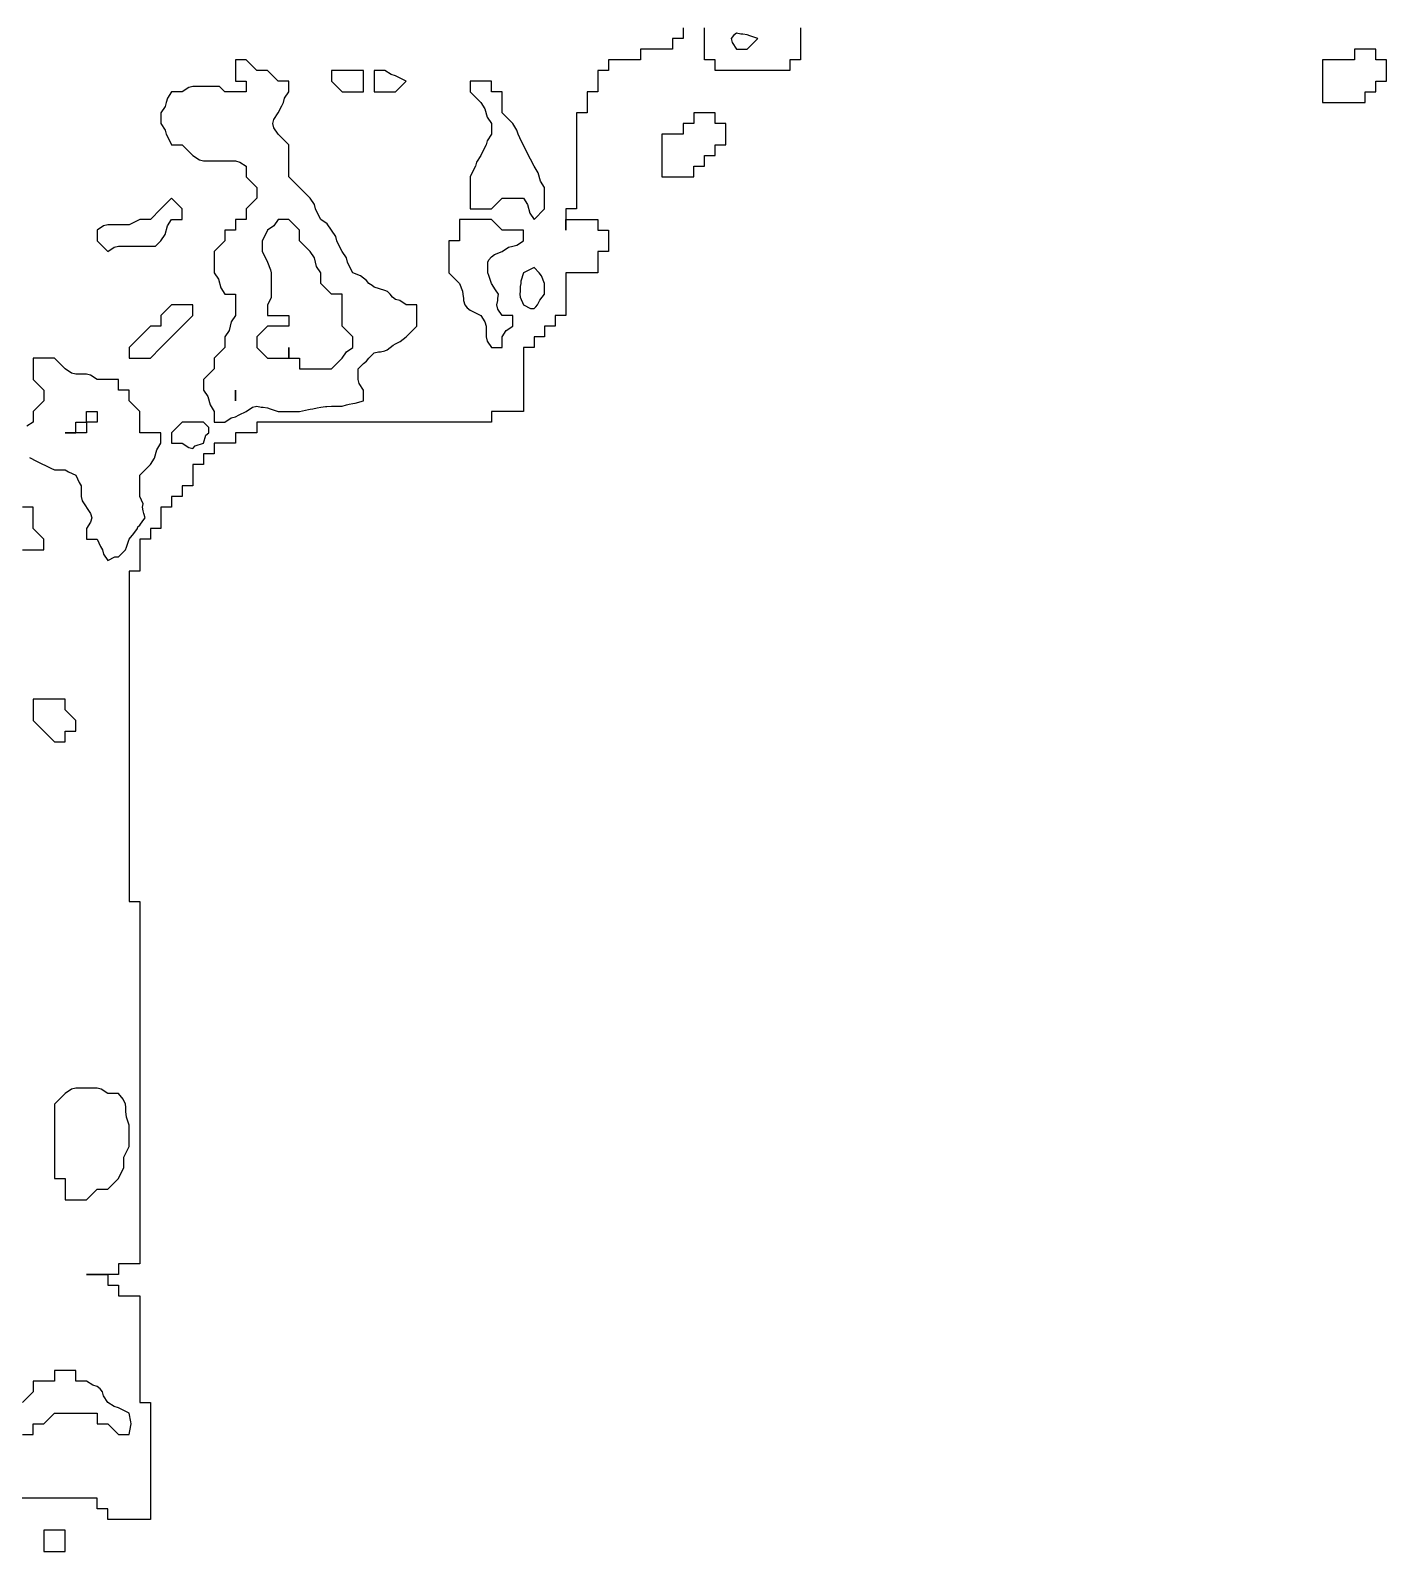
# Model space of a CAD drawing. Header units: inches. Extents: x 794995 to 811195, y 2485918 to 2508058.
# Drawn here: x 801978 to 805795, y 2489308 to 2493591 of the extents above; entities that cross this region are included whole.
import ezdxf

# ---------------------------------------------------------------- set-up
doc = ezdxf.new("R2010")
doc.units = ezdxf.units.IN
doc.header["$MEASUREMENT"] = 0
doc.layers.add('contour', color=7, linetype='Continuous')

msp = doc.modelspace()

# ---------------------------------------------------------------- linework, layer by layer
at = {"layer": 'contour'}
for points in [[(803815.2, 2493598.4), (803815.2, 2493568.4), (803785.2, 2493568.4), (803785.2, 2493538.4), (803755.2, 2493538.4), (803695.2, 2493538.4), (803695.2, 2493508.4), (803665.2, 2493508.4), (803605.2, 2493508.4), (803605.2, 2493478.4), (803575.2, 2493478.4), (803575.2, 2493418.4), (803545.2, 2493418.4), (803545.2, 2493358.4), (803515.2, 2493358.4), (803515.2, 2493088.4), (803485.2, 2493088.4), (803485.2, 2493028.4), (803485.2, 2493058.4), (803575.2, 2493058.4), (803575.2, 2493028.4), (803605.2, 2493028.4), (803605.2, 2492968.4), (803575.2, 2492968.4), (803575.2, 2492908.4), (803545.2, 2492908.4), (803485.2, 2492908.4), (803485.2, 2492788.4), (803455.2, 2492788.4), (803455.2, 2492758.4), (803425.2, 2492758.4), (803425.2, 2492728.4), (803395.2, 2492728.4), (803395.2, 2492698.4), (803365.2, 2492698.4), (803365.2, 2492518.4), (803335.2, 2492518.4), (803275.2, 2492518.4), (803275.2, 2492488.4), (803245.2, 2492488.4), (802615.2, 2492488.4), (802615.2, 2492458.4), (802585.2, 2492458.4), (802555.2, 2492458.4), (802555.2, 2492428.4), (802525.2, 2492428.4), (802495.2, 2492428.4), (802495.2, 2492398.4), (802465.2, 2492398.4), (802465.2, 2492368.4), (802435.2, 2492368.4), (802435.2, 2492308.4), (802405.2, 2492308.4), (802405.2, 2492278.4), (802375.2, 2492278.4), (802375.2, 2492248.4), (802345.2, 2492248.4), (802345.2, 2492188.4), (802315.2, 2492188.4), (802315.2, 2492158.4), (802285.2, 2492158.4), (802285.2, 2492068.4), (802255.2, 2492068.4), (802255.2, 2491138.4), (802285.2, 2491138.4), (802285.2, 2490118.4), (802255.2, 2490118.4), (802225.2, 2490118.4), (802225.2, 2490088.4), (802195.2, 2490088.4), (802135.2, 2490088.4), (802195.2, 2490088.4), (802195.2, 2490058.4), (802225.2, 2490058.4), (802225.2, 2490028.4), (802285.2, 2490028.4), (802285.2, 2489728.4), (802315.2, 2489728.4), (802315.2, 2489398.4), (802285.2, 2489398.4), (802195.2, 2489398.4), (802195.2, 2489428.4), (802165.2, 2489428.4), (802165.2, 2489458.4), (801925.2, 2489458.4)], [(804145.2, 2493598.4), (804145.2, 2493508.4), (804115.2, 2493508.4), (804115.2, 2493478.4), (804085.2, 2493478.4), (803905.2, 2493478.4), (803905.2, 2493508.4), (803875.2, 2493508.4), (803875.2, 2493568.4), (803875.2, 2493598.4)], [(801975.2, 2492388.4), (801995.2, 2492378.4), (802035.2, 2492358.4), (802045.2, 2492353.4), (802075.2, 2492353.4), (802085.2, 2492348.4), (802105.2, 2492338.4), (802115.2, 2492318.4), (802120.2, 2492308.4), (802120.2, 2492278.4), (802123.2, 2492266.4), (802147.2, 2492230.4), (802150.2, 2492218.4), (802147.2, 2492206.4), (802135.2, 2492188.4), (802135.2, 2492158.4), (802165.2, 2492158.4), (802175.2, 2492138.4), (802180.2, 2492128.4), (802183.2, 2492116.4), (802195.2, 2492098.4), (802215.2, 2492108.4), (802225.2, 2492108.4), (802235.2, 2492118.4), (802245.2, 2492128.4), (802247.7, 2492135.9), (802255.2, 2492158.4), (802268.5, 2492175), (802279.2, 2492188.4), (802280.2, 2492193.4), (802285.2, 2492198.4), (802293.7, 2492209.8), (802300.2, 2492218.4), (802297.2, 2492230.4), (802295.2, 2492238.4), (802292.7, 2492248.4), (802295.2, 2492258.4), (802285.2, 2492278.4), (802285.2, 2492338.4), (802315.2, 2492368.4), (802327.2, 2492386.4), (802333.2, 2492410.4), (802345.2, 2492428.4), (802345.2, 2492458.4), (802285.2, 2492458.4), (802285.2, 2492518.4), (802255.2, 2492548.4), (802255.2, 2492578.4), (802225.2, 2492578.4), (802225.2, 2492608.4), (802165.2, 2492608.4), (802147.2, 2492620.4), (802135.2, 2492623.4), (802105.2, 2492623.4), (802093.2, 2492626.4), (802075.2, 2492638.4), (802045.2, 2492668.4), (801985.2, 2492668.4), (801985.2, 2492638.4), (801985.2, 2492608.4), (802015.2, 2492578.4), (802015.2, 2492548.4), (801985.2, 2492518.4), (801985.2, 2492488.4), (801967.2, 2492476.4)], [(801955.2, 2492128.4), (801985.2, 2492128.4), (802015.2, 2492128.4), (802015.2, 2492158.4), (801985.2, 2492188.4), (801985.2, 2492248.4), (801955.2, 2492248.4)], [(801955.2, 2489638.4), (801985.2, 2489638.4), (801985.2, 2489668.4), (802015.2, 2489668.4), (802045.2, 2489698.4), (802165.2, 2489698.4), (802165.2, 2489668.4), (802195.2, 2489668.4), (802225.2, 2489638.4), (802255.2, 2489638.4), (802260.6, 2489662.9), (802261.2, 2489668.4), (802260.6, 2489673.8), (802255.2, 2489698.4), (802235.2, 2489708.4), (802225.2, 2489713.4), (802213.2, 2489716.4), (802195.2, 2489728.4), (802183.2, 2489746.4), (802180.2, 2489758.4), (802173.7, 2489766.9), (802165.2, 2489773.4), (802153.2, 2489776.4), (802135.2, 2489788.4), (802105.2, 2489788.4), (802105.2, 2489818.4), (802045.2, 2489818.4), (802045.2, 2489788.4), (801985.2, 2489788.4), (801985.2, 2489758.4), (801955.2, 2489728.4)]]:
    msp.add_lwpolyline(points, dxfattribs=at)
for points in [[(803995.2, 2493538.4), (804025.2, 2493568.4), (804002.7, 2493575.9), (803995.2, 2493578.4), (803983.2, 2493580.4), (803977.2, 2493580.4), (803965.2, 2493583.4), (803956.6, 2493576.9), (803950.2, 2493568.4), (803953.2, 2493556.4), (803965.2, 2493538.4)], [(805705.2, 2493388.4), (805735.2, 2493388.4), (805735.2, 2493418.4), (805765.2, 2493418.4), (805765.2, 2493448.4), (805795.2, 2493448.4), (805795.2, 2493508.4), (805765.2, 2493508.4), (805765.2, 2493538.4), (805705.2, 2493538.4), (805705.2, 2493508.4), (805615.2, 2493508.4), (805615.2, 2493478.4), (805615.2, 2493388.4)], [(802555.2, 2492503.4), (802565.2, 2492508.4), (802585.2, 2492518.4), (802603.2, 2492530.4), (802615.2, 2492533.4), (802627.2, 2492530.4), (802633.2, 2492530.4), (802645.2, 2492528.4), (802652.7, 2492525.9), (802675.2, 2492518.4), (802735.2, 2492518.4), (802760.2, 2492523.4), (802765.2, 2492524.4), (802772.7, 2492525.9), (802785.2, 2492528.4), (802795.2, 2492530.4), (802808.5, 2492531.7), (802811.8, 2492531.7), (802825.2, 2492533.4), (802855.2, 2492533.4), (802867.2, 2492536.4), (802875.2, 2492538.4), (802885.2, 2492540.9), (802891.8, 2492541.7), (802915.2, 2492548.4), (802915.2, 2492578.4), (802903.2, 2492596.4), (802900.2, 2492608.4), (802900.2, 2492638.4), (802915.2, 2492653.4), (802923.7, 2492659.8), (802930.2, 2492668.4), (802945.2, 2492683.4), (802957.2, 2492686.4), (802963.2, 2492686.4), (802975.2, 2492688.4), (802981.8, 2492691.7), (802990.2, 2492698.4), (802998.5, 2492705), (803005.2, 2492708.4), (803018.5, 2492715), (803035.2, 2492728.4), (803065.2, 2492758.4), (803065.2, 2492818.4), (803035.2, 2492818.4), (803017.2, 2492830.4), (803005.2, 2492833.4), (802996.6, 2492839.8), (802990.2, 2492848.4), (802982.7, 2492855.9), (802975.2, 2492858.4), (802945.2, 2492868.4), (802939.2, 2492872.4), (802930.2, 2492878.4), (802923.7, 2492886.9), (802906.6, 2492899.8), (802885.2, 2492908.4), (802875.2, 2492928.4), (802870.2, 2492938.4), (802867.2, 2492950.4), (802855.2, 2492968.4), (802845.2, 2492988.4), (802840.2, 2492998.4), (802837.2, 2493010.4), (802813.2, 2493046.4), (802795.2, 2493058.4), (802785.2, 2493078.4), (802780.2, 2493088.4), (802777.2, 2493100.4), (802765.2, 2493118.4), (802705.2, 2493178.4), (802705.2, 2493268.4), (802675.2, 2493298.4), (802663.2, 2493316.4), (802660.2, 2493328.4), (802663.2, 2493340.4), (802675.2, 2493358.4), (802685.2, 2493378.4), (802690.2, 2493388.4), (802693.2, 2493400.4), (802705.2, 2493418.4), (802705.2, 2493448.4), (802675.2, 2493448.4), (802645.2, 2493478.4), (802615.2, 2493478.4), (802585.2, 2493508.4), (802555.2, 2493508.4), (802555.2, 2493478.4), (802555.2, 2493448.4), (802585.2, 2493448.4), (802585.2, 2493418.4), (802525.2, 2493418.4), (802510.2, 2493433.4), (802435.2, 2493433.4), (802423.2, 2493430.4), (802405.2, 2493418.4), (802375.2, 2493418.4), (802363.2, 2493400.4), (802360.2, 2493388.4), (802357.2, 2493376.4), (802345.2, 2493358.4), (802345.2, 2493328.4), (802357.2, 2493310.4), (802360.2, 2493298.4), (802365.2, 2493288.4), (802375.2, 2493268.4), (802405.2, 2493268.4), (802435.2, 2493238.4), (802453.2, 2493226.4), (802465.2, 2493223.4), (802555.2, 2493223.4), (802567.2, 2493220.4), (802585.2, 2493208.4), (802585.2, 2493178.4), (802615.2, 2493148.4), (802615.2, 2493118.4), (802585.2, 2493088.4), (802585.2, 2493058.4), (802555.2, 2493058.4), (802555.2, 2493028.4), (802525.2, 2493028.4), (802525.2, 2492998.4), (802495.2, 2492968.4), (802495.2, 2492908.4), (802507.2, 2492890.4), (802513.2, 2492866.4), (802525.2, 2492848.4), (802555.2, 2492848.4), (802555.2, 2492788.4), (802543.2, 2492770.4), (802540.2, 2492758.4), (802537.2, 2492746.4), (802525.2, 2492728.4), (802525.2, 2492698.4), (802495.2, 2492668.4), (802495.2, 2492638.4), (802465.2, 2492608.4), (802465.2, 2492578.4), (802477.2, 2492560.4), (802483.2, 2492536.4), (802495.2, 2492518.4), (802495.2, 2492488.4), (802525.2, 2492488.4), (802543.2, 2492500.4)], [(802885.2, 2493418.4), (802915.2, 2493418.4), (802915.2, 2493478.4), (802825.2, 2493478.4), (802825.2, 2493448.4), (802855.2, 2493418.4)], [(803005.2, 2493418.4), (803035.2, 2493448.4), (803005.2, 2493463.4), (802993.2, 2493466.4), (802975.2, 2493478.4), (802945.2, 2493478.4), (802945.2, 2493448.4), (802945.2, 2493418.4)], [(803395.2, 2493058.4), (803425.2, 2493088.4), (803425.2, 2493148.4), (803413.2, 2493166.4), (803407.2, 2493190.4), (803395.2, 2493208.4), (803385.2, 2493228.4), (803375.2, 2493248.4), (803355.2, 2493288.4), (803350.2, 2493298.4), (803347.2, 2493310.4), (803335.2, 2493328.4), (803305.2, 2493358.4), (803305.2, 2493418.4), (803275.2, 2493418.4), (803275.2, 2493448.4), (803215.2, 2493448.4), (803215.2, 2493418.4), (803245.2, 2493388.4), (803257.2, 2493370.4), (803263.2, 2493346.4), (803275.2, 2493328.4), (803275.2, 2493298.4), (803263.2, 2493280.4), (803260.2, 2493268.4), (803255.2, 2493258.4), (803245.2, 2493238.4), (803233.2, 2493220.4), (803230.2, 2493208.4), (803225.2, 2493198.4), (803215.2, 2493178.4), (803215.2, 2493088.4), (803275.2, 2493088.4), (803305.2, 2493118.4), (803365.2, 2493118.4), (803377.2, 2493100.4), (803383.2, 2493076.4)], [(803815.2, 2493178.4), (803845.2, 2493178.4), (803845.2, 2493208.4), (803875.2, 2493208.4), (803875.2, 2493238.4), (803905.2, 2493238.4), (803905.2, 2493268.4), (803935.2, 2493268.4), (803935.2, 2493328.4), (803905.2, 2493328.4), (803905.2, 2493358.4), (803845.2, 2493358.4), (803845.2, 2493328.4), (803815.2, 2493328.4), (803815.2, 2493298.4), (803755.2, 2493298.4), (803755.2, 2493268.4), (803755.2, 2493178.4)], [(802315.2, 2492983.4), (802330.2, 2492983.4), (802345.2, 2492998.4), (802357.2, 2493016.4), (802363.2, 2493040.4), (802375.2, 2493058.4), (802405.2, 2493058.4), (802405.2, 2493088.4), (802375.2, 2493118.4), (802345.2, 2493088.4), (802315.2, 2493058.4), (802285.2, 2493058.4), (802255.2, 2493043.4), (802195.2, 2493043.4), (802183.2, 2493040.4), (802165.2, 2493028.4), (802165.2, 2492998.4), (802195.2, 2492968.4), (802213.2, 2492980.4), (802225.2, 2492983.4)], [(802825.2, 2492638.4), (802855.2, 2492668.4), (802867.2, 2492686.4), (802885.2, 2492698.4), (802885.2, 2492728.4), (802855.2, 2492758.4), (802855.2, 2492848.4), (802825.2, 2492848.4), (802795.2, 2492878.4), (802795.2, 2492908.4), (802783.2, 2492926.4), (802777.2, 2492950.4), (802765.2, 2492968.4), (802735.2, 2492998.4), (802735.2, 2493028.4), (802705.2, 2493058.4), (802675.2, 2493058.4), (802663.2, 2493040.4), (802645.2, 2493028.4), (802635.2, 2493008.4), (802630.2, 2492998.4), (802630.2, 2492968.4), (802635.2, 2492958.4), (802645.2, 2492938.4), (802653.7, 2492916.9), (802655.2, 2492908.4), (802655.2, 2492838.4), (802645.2, 2492818.4), (802645.2, 2492788.4), (802705.2, 2492788.4), (802705.2, 2492758.4), (802645.2, 2492758.4), (802615.2, 2492728.4), (802615.2, 2492698.4), (802645.2, 2492668.4), (802675.2, 2492668.4), (802705.2, 2492668.4), (802705.2, 2492698.4), (802705.2, 2492668.4), (802735.2, 2492668.4), (802735.2, 2492638.4)], [(803275.2, 2492698.4), (803305.2, 2492698.4), (803305.2, 2492728.4), (803317.2, 2492746.4), (803335.2, 2492758.4), (803335.2, 2492788.4), (803305.2, 2492788.4), (803293.2, 2492806.4), (803290.2, 2492818.4), (803293.2, 2492830.4), (803293.2, 2492836.4), (803295.2, 2492848.4), (803287.2, 2492860.4), (803275.2, 2492878.4), (803267.7, 2492900.9), (803265.2, 2492908.4), (803265.2, 2492938.4), (803268.5, 2492945), (803275.2, 2492953.4), (803283.7, 2492959.8), (803305.2, 2492968.4), (803323.2, 2492980.4), (803335.2, 2492983.4), (803347.2, 2492986.4), (803365.2, 2492998.4), (803365.2, 2493028.4), (803305.2, 2493028.4), (803275.2, 2493058.4), (803185.2, 2493058.4), (803185.2, 2493028.4), (803185.2, 2492998.4), (803155.2, 2492998.4), (803155.2, 2492968.4), (803155.2, 2492908.4), (803185.2, 2492878.4), (803193.7, 2492856.9), (803195.2, 2492848.4), (803197.2, 2492836.4), (803197.2, 2492830.4), (803200.2, 2492818.4), (803206.6, 2492809.8), (803215.2, 2492803.4), (803225.2, 2492798.4), (803245.2, 2492788.4), (803257.2, 2492770.4), (803260.2, 2492758.4), (803260.2, 2492728.4), (803263.2, 2492716.4)], [(803395.2, 2492808.4), (803400.6, 2492812.9), (803405.2, 2492818.4), (803411.8, 2492831.7), (803425.2, 2492848.4), (803425.2, 2492878.4), (803416.6, 2492899.8), (803410.2, 2492908.4), (803395.2, 2492923.4), (803365.2, 2492908.4), (803358.5, 2492885), (803357.7, 2492878.4), (803356.6, 2492869.8), (803356.6, 2492856.9), (803355.2, 2492848.4), (803356.6, 2492839.8), (803365.2, 2492818.4), (803385.2, 2492808.4)], [(802315.2, 2492668.4), (802345.2, 2492698.4), (802375.2, 2492728.4), (802405.2, 2492758.4), (802435.2, 2492788.4), (802435.2, 2492818.4), (802375.2, 2492818.4), (802345.2, 2492788.4), (802345.2, 2492758.4), (802315.2, 2492758.4), (802285.2, 2492728.4), (802255.2, 2492698.4), (802255.2, 2492668.4)], [(802555.2, 2492548.4), (802555.2, 2492578.4)], [(802135.2, 2492458.4), (802075.2, 2492458.4), (802105.2, 2492458.4), (802105.2, 2492488.4), (802135.2, 2492488.4), (802135.2, 2492518.4), (802165.2, 2492518.4), (802165.2, 2492488.4), (802135.2, 2492488.4)], [(802435.2, 2492413.4), (802441.8, 2492421.7), (802465.2, 2492428.4), (802471.8, 2492451.7), (802480.2, 2492458.4), (802480.2, 2492473.4), (802465.2, 2492488.4), (802405.2, 2492488.4), (802375.2, 2492458.4), (802375.2, 2492428.4), (802405.2, 2492428.4), (802423.2, 2492416.4)], [(802045.2, 2491588.4), (802075.2, 2491588.4), (802075.2, 2491618.4), (802105.2, 2491618.4), (802105.2, 2491648.4), (802075.2, 2491678.4), (802075.2, 2491708.4), (801985.2, 2491708.4), (801985.2, 2491678.4), (801985.2, 2491648.4)], [(802135.2, 2490298.4), (802165.2, 2490328.4), (802195.2, 2490328.4), (802225.2, 2490358.4), (802235.2, 2490378.4), (802240.2, 2490388.4), (802240.2, 2490418.4), (802245.2, 2490428.4), (802255.2, 2490448.4), (802255.2, 2490508.4), (802248.5, 2490531.7), (802246.6, 2490546.9), (802246.6, 2490559.8), (802245.2, 2490568.4), (802238.5, 2490581.7), (802225.2, 2490598.4), (802195.2, 2490598.4), (802177.2, 2490610.4), (802165.2, 2490613.4), (802105.2, 2490613.4), (802093.2, 2490610.4), (802075.2, 2490598.4), (802045.2, 2490568.4), (802045.2, 2490358.4), (802075.2, 2490358.4), (802075.2, 2490298.4)], [(802045.2, 2489308.4), (802075.2, 2489308.4), (802075.2, 2489368.4), (802015.2, 2489368.4), (802015.2, 2489338.4), (802015.2, 2489308.4)]]:
    msp.add_lwpolyline(points, close=True, dxfattribs=at)

doc.saveas('drawing.dxf')
